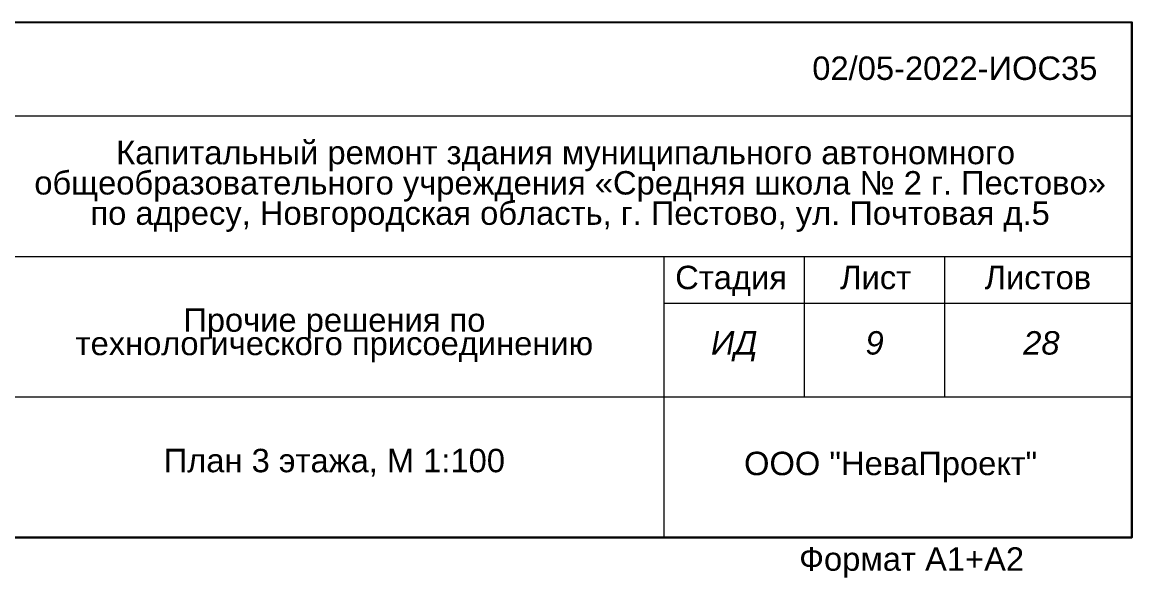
# Model space of a CAD drawing. Header units: metres. Extents: x 0 to 126, y 0 to 57.
# Drawn here: x 113.79 to 125.65, y 0.07 to 6 of the extents above; entities that cross this region are included whole.
import ezdxf
from ezdxf.enums import TextEntityAlignment as Align

# ---------------------------------------------------------------- set-up
doc = ezdxf.new("R2010")
doc.units = ezdxf.units.M
doc.linetypes.add('DGN Style 3', pattern=[499.525246, 356.803747, -142.721499])
doc.layers.add('Level 63', color=7, linetype='Continuous', lineweight=0)
doc.layers.add('YOLO_STAMP', color=1, linetype='Continuous')
doc.styles.add('Arial', font='ariali.ttf')
doc.styles.add('Style-Arial', font='arial.ttf')

msp = doc.modelspace()

# ---------------------------------------------------------------- linework, layer by layer
for p, q in [((125.649771, 0.500471), (125.649771, 6.000471)), ((107.149771, 0.500471), (125.649771, 0.500471))]:
    msp.add_line(p, q)
at = {"layer": 'Level 63', "color": 7, "linetype": 'Continuous', "lineweight": 13}
for p, q in [((107.149771, 6.000471), (125.649771, 6.000471)), ((113.649771, 5.000471), (125.649771, 5.000471)), ((113.649771, 3.500471), (125.649771, 3.500471)), ((120.649771, 3.000471), (125.649771, 3.000471)), ((113.649771, 2.000471), (125.649771, 2.000471))]:
    msp.add_line(p, q, dxfattribs=at)
at = {"layer": 'Level 63', "color": 7, "linetype": 'Continuous', "lineweight": 13, "flags": 128}
for points in [[(120.649771, 3.500471), (120.649771, 0.500471)], [(122.149771, 3.500471), (122.149771, 2.000471)], [(123.649771, 3.500471), (123.649771, 2.000471)]]:
    msp.add_lwpolyline(points, dxfattribs=at)
at = {"layer": 'YOLO_STAMP'}
msp.add_lwpolyline([(107.149771, 6.000471), (125.649771, 6.000471), (125.649771, 0.500471), (107.149771, 0.500471)], close=True, dxfattribs=at)

# ---------------------------------------------------------------- texts
at = {"color": 7, "linetype": 'Continuous', "lineweight": 0, "style": 'Style-Arial'}
msp.add_text('02/05-2022-ИОС35', height=0.25, dxfattribs=at).set_placement((122.235645, 5.63438), align=Align.TOP_LEFT)
at = {"color": 18, "linetype": 'Continuous', "lineweight": 13, "true_color": 0x000000, "style": 'Arial'}
for s, p in [('ИД', (121.40159, 2.702201)), ('9', (122.90159, 2.702201)), ('28', (124.683747, 2.702201))]:
    msp.add_text(s, height=0.25, dxfattribs=at).set_placement(p, align=Align.TOP_CENTER)
at = {"color": 18, "linetype": 'DGN Style 3', "lineweight": 0, "true_color": 0x000000, "insert": (119.599915, 4.734434), "char_height": 0.25, "attachment_point": 2, "line_spacing_factor": 0.776524, "style": 'Style-Arial'}
msp.add_mtext('Капитальный ремонт здания муниципального автономного\\P общеобразовательного учреждения «Средняя школа № 2 г. Пестово»\\P по адресу, Новгородская область, г. Пестово, ул. Почтовая д.5\\P', dxfattribs=at)
at = {"color": 7, "linetype": 'Continuous', "lineweight": 13, "insert": (117.129564, 2.946055), "char_height": 0.25, "width": 5.76188645, "attachment_point": 2, "line_spacing_factor": 0.6, "style": 'Style-Arial'}
msp.add_mtext('Прочие решения по технологического присоединению', dxfattribs=at)
at = {"color": 7, "linetype": 'Continuous', "lineweight": 13, "insert": (117.129564, 1.446055), "char_height": 0.25, "attachment_point": 2, "line_spacing_factor": 0.6, "style": 'Style-Arial'}
msp.add_mtext('План 3 этажа, М 1:100', dxfattribs=at)
at = {"layer": 'Level 63', "color": 7, "linetype": 'Continuous', "lineweight": 0, "style": 'Style-Arial'}
for s, p in [('Стадия', (121.368216, 3.275481)), ('Лист', (122.912537, 3.275481)), ('Листов', (124.646028, 3.275481)), ('ООО "НеваПроект"', (123.072716, 1.28997)), ('Формат А1+A2', (123.297132, 0.269701))]:
    msp.add_text(s, height=0.25, dxfattribs=at).set_placement(p, align=Align.MIDDLE_CENTER)

doc.saveas('drawing.dxf')
